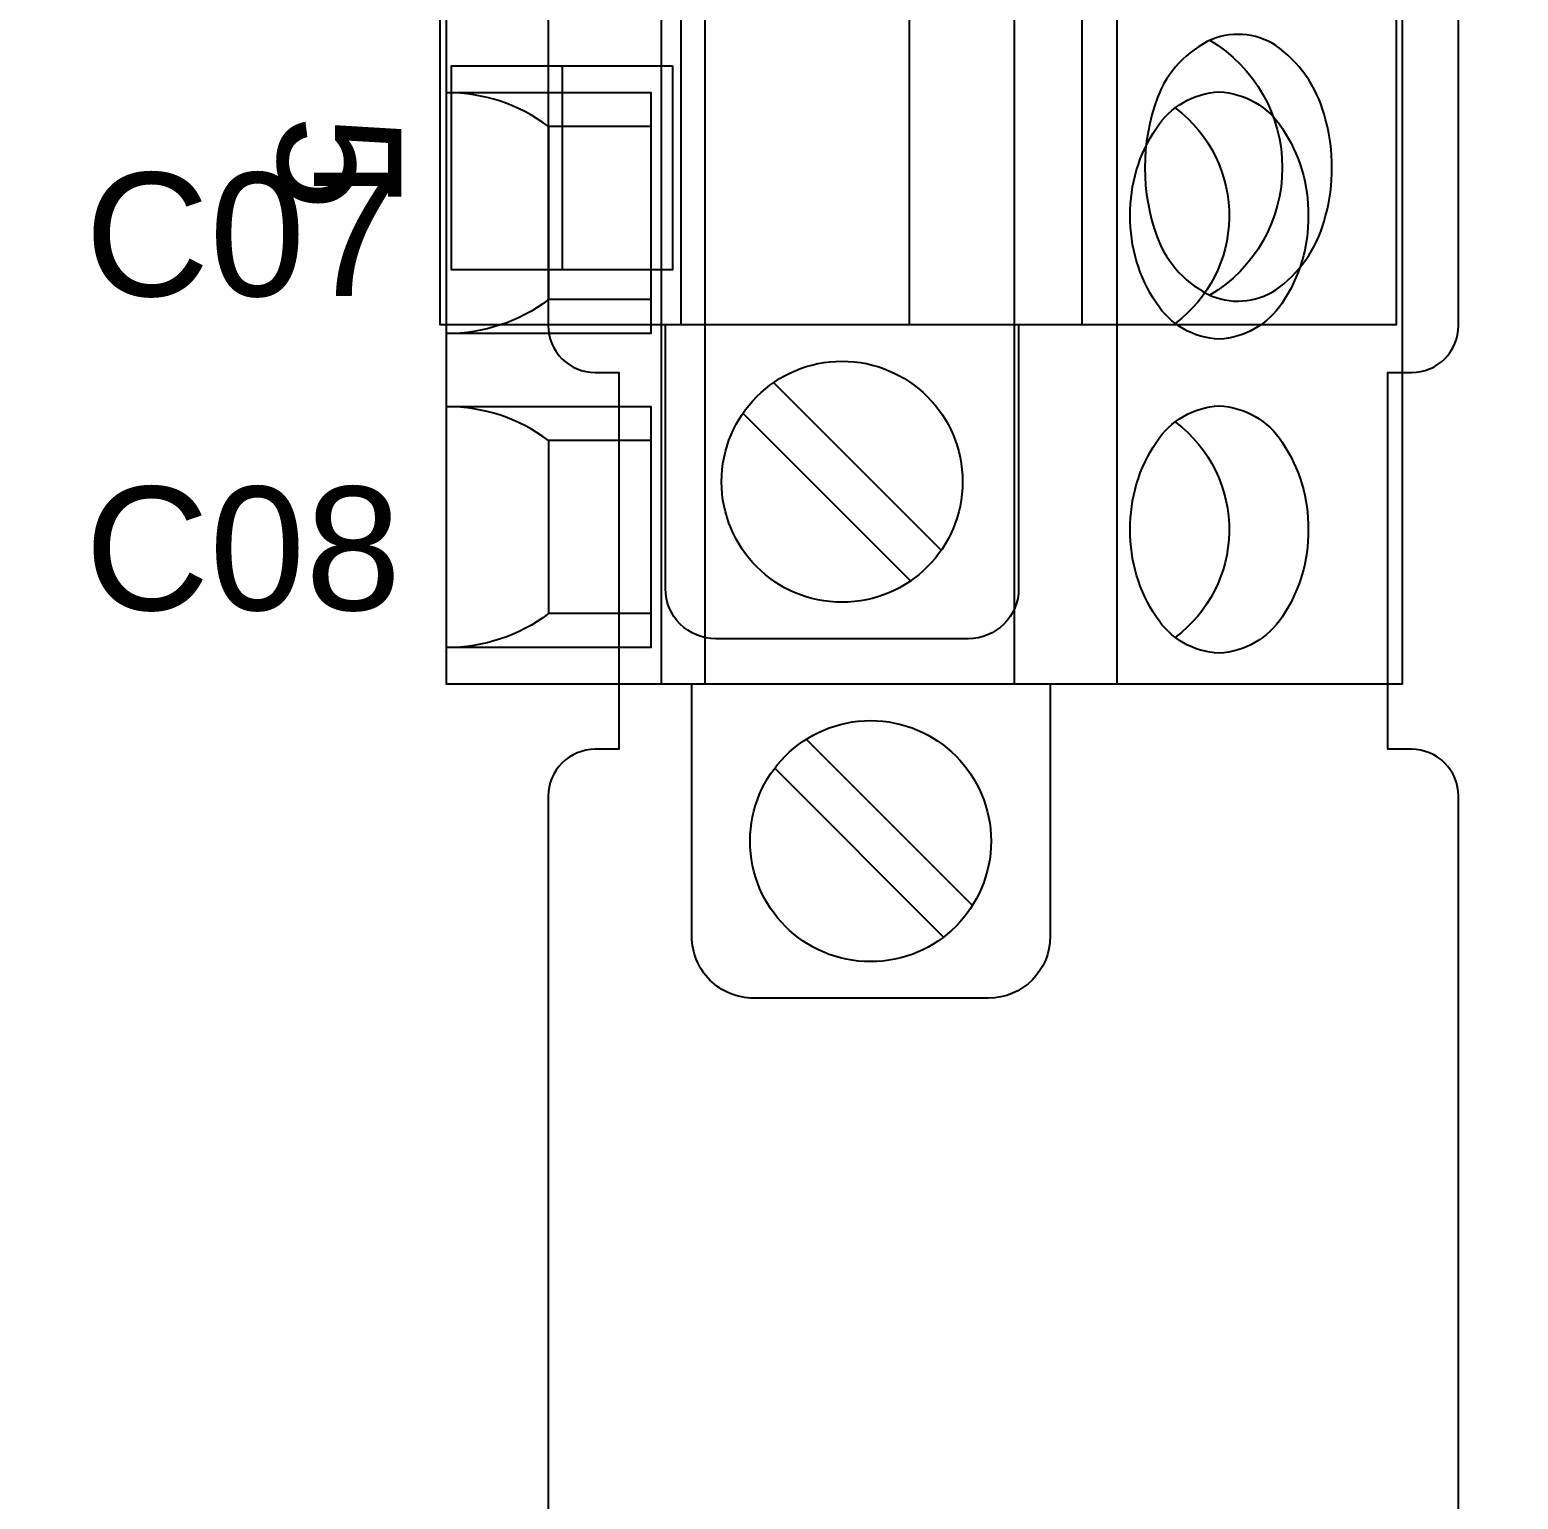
# Model space of a CAD drawing. Extents: x 1 to 23.7, y 0.2 to 17.
# Drawn here: x 19.224 to 20.173, y 4.501 to 5.437 of the extents above; entities that cross this region are included whole.
import ezdxf

# ---------------------------------------------------------------- set-up
doc = ezdxf.new("R2010")
doc.units = 0
doc.header["$MEASUREMENT"] = 0
for name, color, linetype in [('2_01__0-__EMPTY', 7, 'CONTINUOUS'), ('2_02__A0__EIA-232_EIA-485', 7, 'CONTINUOUS'), ('2_03__1-___4__DI__4__DO__S', 7, 'CONTINUOUS'), ('2_04__B-___4__DI__4__DO__F', 7, 'CONTINUOUS'), ('2_05__C-___4__DI__3__DO', 7, 'CONTINUOUS'), ('2_06__2X___8__DO__STD_FORM', 7, 'CONTINUOUS'), ('2_07__2A___8__DO__STD_FORM', 7, 'CONTINUOUS'), ('2_08__2B___8__DO__STD__6__', 7, 'CONTINUOUS'), ('2_09__2C___8__DO__STD__2__', 7, 'CONTINUOUS'), ('2_10__3-___8__DI', 7, 'CONTINUOUS'), ('2_11__D-___14__DI', 7, 'CONTINUOUS'), ('2_12__5-___8__AI', 7, 'CONTINUOUS'), ('2_13__6-___4__AI__4__AO', 7, 'CONTINUOUS'), ('6_00_____DWG', 7, 'CONTINUOUS')]:
    doc.layers.add(name, color=color, linetype=linetype)
doc.styles.add('ARIAL', font='arial.ttf')

msp = doc.modelspace()

# ---------------------------------------------------------------- linework, layer by layer
at = {"layer": '2_01__0-__EMPTY'}
for points in [[(19.55457, 6.21374), (19.55457, 5.24851, 0.414214), (19.58445, 5.21863), (19.59957, 5.21863), (19.59957, 4.97863), (19.58445, 4.97863, 0.414214), (19.55457, 4.94874), (19.55457, 4.05351, 0.414214)], [(20.13457, 4.05351), (20.13457, 4.94874, 0.414214), (20.10468, 4.97863), (20.08957, 4.97863), (20.08957, 5.21863), (20.10468, 5.21863, 0.414214), (20.13457, 5.24851), (20.13457, 6.21374, 0.414214)]]:
    msp.add_lwpolyline(points, format="xyb", dxfattribs=at)
at = {"layer": '2_02__A0__EIA-232_EIA-485'}
for points in [[(20.09482, 6.24907), (20.09482, 5.24907), (19.48582, 5.24907), (19.48582, 6.24907)], [(19.63375, 5.41407), (19.63375, 5.28407), (19.49289, 5.28407), (19.49289, 5.41407)]]:
    msp.add_lwpolyline(points, close=True, dxfattribs=at)
for points in [[(19.63929, 5.24907), (19.63929, 6.24907)], [(19.78482, 5.24907), (19.78482, 6.24907)], [(19.89482, 5.24907), (19.89482, 6.24907)], [(19.5636, 5.28407), (19.5636, 5.41407)], [(19.69816, 5.21221), (19.80497, 5.10541)], [(19.78548, 5.08592), (19.67867, 5.19273)]]:
    msp.add_lwpolyline(points, dxfattribs=at)
msp.add_lwpolyline([(19.94271, 5.30432, 0.194747), (19.97737, 5.26731, 0.262202), (20.0206, 5.27298, 0.171582), (20.04986, 5.31836, 0.13218), (20.04986, 5.37977, 0.171584), (20.0206, 5.42516, 0.262202), (19.97737, 5.43082, 0.194747), (19.94271, 5.39381, 0.178318)], format="xyb", close=True, dxfattribs=at)
for points in [[(19.9762, 5.43027, -0.567711), (19.9762, 5.26786)], [(19.85432, 5.24907), (19.85432, 5.08107, -0.414214), (19.82232, 5.04907), (19.66132, 5.04907, -0.415154), (19.62932, 5.08107), (19.62932, 5.24907)]]:
    msp.add_lwpolyline(points, format="xyb", dxfattribs=at)
msp.add_circle((19.74182, 5.14907), 0.07677, dxfattribs=at)
at = {"layer": '2_03__1-___4__DI__4__DO__S'}
msp.add_lwpolyline([(20.09857, 6.62016), (20.09857, 5.02016), (19.48986, 5.02016), (19.48986, 6.62016)], close=True, dxfattribs=at)
for points in [[(19.6266, 6.62016), (19.6266, 5.02016)], [(19.65444, 6.62016), (19.65444, 5.02016)], [(19.85154, 6.62016), (19.85154, 5.02016)], [(19.91697, 6.62016), (19.91697, 5.02016)], [(19.48986, 5.39693), (19.61993, 5.39693), (19.61993, 5.24339), (19.48986, 5.24339)], [(19.5548, 5.37528), (19.5548, 5.26504)], [(19.48986, 5.19693), (19.61993, 5.19693), (19.61993, 5.04339), (19.48986, 5.04339)], [(19.5548, 5.17528), (19.5548, 5.06504)], [(19.71892, 4.98503), (19.82484, 4.87911)], [(19.69888, 4.96665), (19.80645, 4.85906)]]:
    msp.add_lwpolyline(points, dxfattribs=at)
for points in [[(19.61993, 5.37528), (19.5548, 5.37528, 0.162853), (19.48986, 5.39693, 1.944453)], [(19.95406, 5.38724, -0.001746), (19.95419, 5.3871, -0.240907), (19.98843, 5.31701, -0.231198), (19.95419, 5.25007, -0.005828), (19.95426, 5.24977)], [(19.61993, 5.26504), (19.5548, 5.26504, -0.162853), (19.48986, 5.24339, -1.944453)], [(19.61993, 5.17528), (19.5548, 5.17528, 0.162853), (19.48986, 5.19693, 1.944453)], [(19.95406, 5.18724, -0.001746), (19.95419, 5.1871, -0.240907), (19.98843, 5.11701, -0.231198), (19.95419, 5.05007, -0.005828), (19.95426, 5.04977)], [(19.61993, 5.06504), (19.5548, 5.06504, -0.162853), (19.48986, 5.04339, -1.944453)], [(19.87442, 5.02016), (19.87442, 4.85953, -0.414169), (19.83506, 4.82016), (19.68548, 4.82016, -0.414258), (19.64611, 4.85953), (19.64611, 5.02016)]]:
    msp.add_lwpolyline(points, format="xyb", dxfattribs=at)
for points in [[(19.98209, 5.39733, -0.244062), (20.02215, 5.37426, -0.154167), (20.03874, 5.31858, -0.154167), (20.02215, 5.26291, -0.236767), (19.98209, 5.23984, -0.24406), (19.94204, 5.26291, -0.154167), (19.92545, 5.31858, -0.154167), (19.94204, 5.37426, -0.244061)], [(19.98209, 5.19733, -0.244062), (20.02215, 5.17426, -0.154167), (20.03874, 5.11858, -0.154167), (20.02215, 5.06291, -0.236767), (19.98209, 5.03984, -0.24406), (19.94204, 5.06291, -0.154167), (19.92545, 5.11858, -0.154167), (19.94204, 5.17426, -0.244061)]]:
    msp.add_lwpolyline(points, format="xyb", close=True, dxfattribs=at)
msp.add_circle((19.75997, 4.92016), 0.07677, dxfattribs=at)
at = {"layer": '2_04__B-___4__DI__4__DO__F'}
msp.add_lwpolyline([(20.09857, 6.62016), (20.09857, 5.02016), (19.48986, 5.02016), (19.48986, 6.62016)], close=True, dxfattribs=at)
for points in [[(19.6266, 6.62016), (19.6266, 5.02016)], [(19.65444, 6.62016), (19.65444, 5.02016)], [(19.85154, 6.62016), (19.85154, 5.02016)], [(19.91697, 6.62016), (19.91697, 5.02016)], [(19.48986, 5.39693), (19.61993, 5.39693), (19.61993, 5.24339), (19.48986, 5.24339)], [(19.5548, 5.37528), (19.5548, 5.26504)], [(19.48986, 5.19693), (19.61993, 5.19693), (19.61993, 5.04339), (19.48986, 5.04339)], [(19.5548, 5.17528), (19.5548, 5.06504)], [(19.71892, 4.98503), (19.82484, 4.87911)], [(19.69888, 4.96665), (19.80645, 4.85906)]]:
    msp.add_lwpolyline(points, dxfattribs=at)
for points in [[(19.61993, 5.37528), (19.5548, 5.37528, 0.162853), (19.48986, 5.39693, 1.944453)], [(19.95406, 5.38724, -0.001746), (19.95419, 5.3871, -0.240907), (19.98843, 5.31701, -0.231198), (19.95419, 5.25007, -0.005828), (19.95426, 5.24977)], [(19.61993, 5.26504), (19.5548, 5.26504, -0.162853), (19.48986, 5.24339, -1.944453)], [(19.61993, 5.17528), (19.5548, 5.17528, 0.162853), (19.48986, 5.19693, 1.944453)], [(19.95406, 5.18724, -0.001746), (19.95419, 5.1871, -0.240907), (19.98843, 5.11701, -0.231198), (19.95419, 5.05007, -0.005828), (19.95426, 5.04977)], [(19.61993, 5.06504), (19.5548, 5.06504, -0.162853), (19.48986, 5.04339, -1.944453)], [(19.87442, 5.02016), (19.87442, 4.85953, -0.414169), (19.83506, 4.82016), (19.68548, 4.82016, -0.414258), (19.64611, 4.85953), (19.64611, 5.02016)]]:
    msp.add_lwpolyline(points, format="xyb", dxfattribs=at)
for points in [[(19.98209, 5.39733, -0.244062), (20.02215, 5.37426, -0.154167), (20.03874, 5.31858, -0.154167), (20.02215, 5.26291, -0.236767), (19.98209, 5.23984, -0.24406), (19.94204, 5.26291, -0.154167), (19.92545, 5.31858, -0.154167), (19.94204, 5.37426, -0.244061)], [(19.98209, 5.19733, -0.244062), (20.02215, 5.17426, -0.154167), (20.03874, 5.11858, -0.154167), (20.02215, 5.06291, -0.236767), (19.98209, 5.03984, -0.24406), (19.94204, 5.06291, -0.154167), (19.92545, 5.11858, -0.154167), (19.94204, 5.17426, -0.244061)]]:
    msp.add_lwpolyline(points, format="xyb", close=True, dxfattribs=at)
msp.add_circle((19.75997, 4.92016), 0.07677, dxfattribs=at)
at = {"layer": '2_05__C-___4__DI__3__DO'}
msp.add_lwpolyline([(20.09857, 6.62016), (20.09857, 5.02016), (19.48986, 5.02016), (19.48986, 6.62016)], close=True, dxfattribs=at)
for points in [[(19.6266, 6.62016), (19.6266, 5.02016)], [(19.65444, 6.62016), (19.65444, 5.02016)], [(19.85154, 6.62016), (19.85154, 5.02016)], [(19.91697, 6.62016), (19.91697, 5.02016)], [(19.48986, 5.39693), (19.61993, 5.39693), (19.61993, 5.24339), (19.48986, 5.24339)], [(19.5548, 5.37528), (19.5548, 5.26504)], [(19.48986, 5.19693), (19.61993, 5.19693), (19.61993, 5.04339), (19.48986, 5.04339)], [(19.5548, 5.17528), (19.5548, 5.06504)], [(19.71892, 4.98503), (19.82484, 4.87911)], [(19.69888, 4.96665), (19.80645, 4.85906)]]:
    msp.add_lwpolyline(points, dxfattribs=at)
for points in [[(19.61993, 5.37528), (19.5548, 5.37528, 0.162853), (19.48986, 5.39693, 1.944453)], [(19.95406, 5.38724, -0.001746), (19.95419, 5.3871, -0.240907), (19.98843, 5.31701, -0.231198), (19.95419, 5.25007, -0.005828), (19.95426, 5.24977)], [(19.61993, 5.26504), (19.5548, 5.26504, -0.162853), (19.48986, 5.24339, -1.944453)], [(19.61993, 5.17528), (19.5548, 5.17528, 0.162853), (19.48986, 5.19693, 1.944453)], [(19.95406, 5.18724, -0.001746), (19.95419, 5.1871, -0.240907), (19.98843, 5.11701, -0.231198), (19.95419, 5.05007, -0.005828), (19.95426, 5.04977)], [(19.61993, 5.06504), (19.5548, 5.06504, -0.162853), (19.48986, 5.04339, -1.944453)], [(19.87442, 5.02016), (19.87442, 4.85953, -0.414169), (19.83506, 4.82016), (19.68548, 4.82016, -0.414258), (19.64611, 4.85953), (19.64611, 5.02016)]]:
    msp.add_lwpolyline(points, format="xyb", dxfattribs=at)
for points in [[(19.98209, 5.39733, -0.244062), (20.02215, 5.37426, -0.154167), (20.03874, 5.31858, -0.154167), (20.02215, 5.26291, -0.236767), (19.98209, 5.23984, -0.24406), (19.94204, 5.26291, -0.154167), (19.92545, 5.31858, -0.154167), (19.94204, 5.37426, -0.244061)], [(19.98209, 5.19733, -0.244062), (20.02215, 5.17426, -0.154167), (20.03874, 5.11858, -0.154167), (20.02215, 5.06291, -0.236767), (19.98209, 5.03984, -0.24406), (19.94204, 5.06291, -0.154167), (19.92545, 5.11858, -0.154167), (19.94204, 5.17426, -0.244061)]]:
    msp.add_lwpolyline(points, format="xyb", close=True, dxfattribs=at)
msp.add_circle((19.75997, 4.92016), 0.07677, dxfattribs=at)
at = {"layer": '2_06__2X___8__DO__STD_FORM'}
msp.add_lwpolyline([(20.09857, 6.62016), (20.09857, 5.02016), (19.48986, 5.02016), (19.48986, 6.62016)], close=True, dxfattribs=at)
for points in [[(19.6266, 6.62016), (19.6266, 5.02016)], [(19.65444, 6.62016), (19.65444, 5.02016)], [(19.85154, 6.62016), (19.85154, 5.02016)], [(19.91697, 6.62016), (19.91697, 5.02016)], [(19.48986, 5.39693), (19.61993, 5.39693), (19.61993, 5.24339), (19.48986, 5.24339)], [(19.5548, 5.37528), (19.5548, 5.26504)], [(19.48986, 5.19693), (19.61993, 5.19693), (19.61993, 5.04339), (19.48986, 5.04339)], [(19.5548, 5.17528), (19.5548, 5.06504)], [(19.71892, 4.98503), (19.82484, 4.87911)], [(19.69888, 4.96665), (19.80645, 4.85906)]]:
    msp.add_lwpolyline(points, dxfattribs=at)
for points in [[(19.61993, 5.37528), (19.5548, 5.37528, 0.162853), (19.48986, 5.39693, 1.944453)], [(19.95406, 5.38724, -0.001746), (19.95419, 5.3871, -0.240907), (19.98843, 5.31701, -0.231198), (19.95419, 5.25007, -0.005828), (19.95426, 5.24977)], [(19.61993, 5.26504), (19.5548, 5.26504, -0.162853), (19.48986, 5.24339, -1.944453)], [(19.61993, 5.17528), (19.5548, 5.17528, 0.162853), (19.48986, 5.19693, 1.944453)], [(19.95406, 5.18724, -0.001746), (19.95419, 5.1871, -0.240907), (19.98843, 5.11701, -0.231198), (19.95419, 5.05007, -0.005828), (19.95426, 5.04977)], [(19.61993, 5.06504), (19.5548, 5.06504, -0.162853), (19.48986, 5.04339, -1.944453)], [(19.87442, 5.02016), (19.87442, 4.85953, -0.414169), (19.83506, 4.82016), (19.68548, 4.82016, -0.414258), (19.64611, 4.85953), (19.64611, 5.02016)]]:
    msp.add_lwpolyline(points, format="xyb", dxfattribs=at)
for points in [[(19.98209, 5.39733, -0.244062), (20.02215, 5.37426, -0.154167), (20.03874, 5.31858, -0.154167), (20.02215, 5.26291, -0.236767), (19.98209, 5.23984, -0.24406), (19.94204, 5.26291, -0.154167), (19.92545, 5.31858, -0.154167), (19.94204, 5.37426, -0.244061)], [(19.98209, 5.19733, -0.244062), (20.02215, 5.17426, -0.154167), (20.03874, 5.11858, -0.154167), (20.02215, 5.06291, -0.236767), (19.98209, 5.03984, -0.24406), (19.94204, 5.06291, -0.154167), (19.92545, 5.11858, -0.154167), (19.94204, 5.17426, -0.244061)]]:
    msp.add_lwpolyline(points, format="xyb", close=True, dxfattribs=at)
msp.add_circle((19.75997, 4.92016), 0.07677, dxfattribs=at)
at = {"layer": '2_07__2A___8__DO__STD_FORM'}
msp.add_lwpolyline([(20.09857, 6.62016), (20.09857, 5.02016), (19.48986, 5.02016), (19.48986, 6.62016)], close=True, dxfattribs=at)
for points in [[(19.6266, 6.62016), (19.6266, 5.02016)], [(19.65444, 6.62016), (19.65444, 5.02016)], [(19.85154, 6.62016), (19.85154, 5.02016)], [(19.91697, 6.62016), (19.91697, 5.02016)], [(19.48986, 5.39693), (19.61993, 5.39693), (19.61993, 5.24339), (19.48986, 5.24339)], [(19.5548, 5.37528), (19.5548, 5.26504)], [(19.48986, 5.19693), (19.61993, 5.19693), (19.61993, 5.04339), (19.48986, 5.04339)], [(19.5548, 5.17528), (19.5548, 5.06504)], [(19.71892, 4.98503), (19.82484, 4.87911)], [(19.69888, 4.96665), (19.80645, 4.85906)]]:
    msp.add_lwpolyline(points, dxfattribs=at)
for points in [[(19.61993, 5.37528), (19.5548, 5.37528, 0.162853), (19.48986, 5.39693, 1.944453)], [(19.95406, 5.38724, -0.001746), (19.95419, 5.3871, -0.240907), (19.98843, 5.31701, -0.231198), (19.95419, 5.25007, -0.005828), (19.95426, 5.24977)], [(19.61993, 5.26504), (19.5548, 5.26504, -0.162853), (19.48986, 5.24339, -1.944453)], [(19.61993, 5.17528), (19.5548, 5.17528, 0.162853), (19.48986, 5.19693, 1.944453)], [(19.95406, 5.18724, -0.001746), (19.95419, 5.1871, -0.240907), (19.98843, 5.11701, -0.231198), (19.95419, 5.05007, -0.005828), (19.95426, 5.04977)], [(19.61993, 5.06504), (19.5548, 5.06504, -0.162853), (19.48986, 5.04339, -1.944453)], [(19.87442, 5.02016), (19.87442, 4.85953, -0.414169), (19.83506, 4.82016), (19.68548, 4.82016, -0.414258), (19.64611, 4.85953), (19.64611, 5.02016)]]:
    msp.add_lwpolyline(points, format="xyb", dxfattribs=at)
for points in [[(19.98209, 5.39733, -0.244062), (20.02215, 5.37426, -0.154167), (20.03874, 5.31858, -0.154167), (20.02215, 5.26291, -0.236767), (19.98209, 5.23984, -0.24406), (19.94204, 5.26291, -0.154167), (19.92545, 5.31858, -0.154167), (19.94204, 5.37426, -0.244061)], [(19.98209, 5.19733, -0.244062), (20.02215, 5.17426, -0.154167), (20.03874, 5.11858, -0.154167), (20.02215, 5.06291, -0.236767), (19.98209, 5.03984, -0.24406), (19.94204, 5.06291, -0.154167), (19.92545, 5.11858, -0.154167), (19.94204, 5.17426, -0.244061)]]:
    msp.add_lwpolyline(points, format="xyb", close=True, dxfattribs=at)
msp.add_circle((19.75997, 4.92016), 0.07677, dxfattribs=at)
at = {"layer": '2_08__2B___8__DO__STD__6__'}
msp.add_lwpolyline([(20.09857, 6.62016), (20.09857, 5.02016), (19.48986, 5.02016), (19.48986, 6.62016)], close=True, dxfattribs=at)
for points in [[(19.6266, 6.62016), (19.6266, 5.02016)], [(19.65444, 6.62016), (19.65444, 5.02016)], [(19.85154, 6.62016), (19.85154, 5.02016)], [(19.91697, 6.62016), (19.91697, 5.02016)], [(19.48986, 5.39693), (19.61993, 5.39693), (19.61993, 5.24339), (19.48986, 5.24339)], [(19.5548, 5.37528), (19.5548, 5.26504)], [(19.48986, 5.19693), (19.61993, 5.19693), (19.61993, 5.04339), (19.48986, 5.04339)], [(19.5548, 5.17528), (19.5548, 5.06504)], [(19.71892, 4.98503), (19.82484, 4.87911)], [(19.69888, 4.96665), (19.80645, 4.85906)]]:
    msp.add_lwpolyline(points, dxfattribs=at)
for points in [[(19.61993, 5.37528), (19.5548, 5.37528, 0.162853), (19.48986, 5.39693, 1.944453)], [(19.95406, 5.38724, -0.001746), (19.95419, 5.3871, -0.240907), (19.98843, 5.31701, -0.231198), (19.95419, 5.25007, -0.005828), (19.95426, 5.24977)], [(19.61993, 5.26504), (19.5548, 5.26504, -0.162853), (19.48986, 5.24339, -1.944453)], [(19.61993, 5.17528), (19.5548, 5.17528, 0.162853), (19.48986, 5.19693, 1.944453)], [(19.95406, 5.18724, -0.001746), (19.95419, 5.1871, -0.240907), (19.98843, 5.11701, -0.231198), (19.95419, 5.05007, -0.005828), (19.95426, 5.04977)], [(19.61993, 5.06504), (19.5548, 5.06504, -0.162853), (19.48986, 5.04339, -1.944453)], [(19.87442, 5.02016), (19.87442, 4.85953, -0.414169), (19.83506, 4.82016), (19.68548, 4.82016, -0.414258), (19.64611, 4.85953), (19.64611, 5.02016)]]:
    msp.add_lwpolyline(points, format="xyb", dxfattribs=at)
for points in [[(19.98209, 5.39733, -0.244062), (20.02215, 5.37426, -0.154167), (20.03874, 5.31858, -0.154167), (20.02215, 5.26291, -0.236767), (19.98209, 5.23984, -0.24406), (19.94204, 5.26291, -0.154167), (19.92545, 5.31858, -0.154167), (19.94204, 5.37426, -0.244061)], [(19.98209, 5.19733, -0.244062), (20.02215, 5.17426, -0.154167), (20.03874, 5.11858, -0.154167), (20.02215, 5.06291, -0.236767), (19.98209, 5.03984, -0.24406), (19.94204, 5.06291, -0.154167), (19.92545, 5.11858, -0.154167), (19.94204, 5.17426, -0.244061)]]:
    msp.add_lwpolyline(points, format="xyb", close=True, dxfattribs=at)
msp.add_circle((19.75997, 4.92016), 0.07677, dxfattribs=at)
at = {"layer": '2_09__2C___8__DO__STD__2__'}
msp.add_lwpolyline([(20.09857, 6.62016), (20.09857, 5.02016), (19.48986, 5.02016), (19.48986, 6.62016)], close=True, dxfattribs=at)
for points in [[(19.6266, 6.62016), (19.6266, 5.02016)], [(19.65444, 6.62016), (19.65444, 5.02016)], [(19.85154, 6.62016), (19.85154, 5.02016)], [(19.91697, 6.62016), (19.91697, 5.02016)], [(19.48986, 5.39693), (19.61993, 5.39693), (19.61993, 5.24339), (19.48986, 5.24339)], [(19.5548, 5.37528), (19.5548, 5.26504)], [(19.48986, 5.19693), (19.61993, 5.19693), (19.61993, 5.04339), (19.48986, 5.04339)], [(19.5548, 5.17528), (19.5548, 5.06504)], [(19.71892, 4.98503), (19.82484, 4.87911)], [(19.69888, 4.96665), (19.80645, 4.85906)]]:
    msp.add_lwpolyline(points, dxfattribs=at)
for points in [[(19.61993, 5.37528), (19.5548, 5.37528, 0.162853), (19.48986, 5.39693, 1.944453)], [(19.95406, 5.38724, -0.001746), (19.95419, 5.3871, -0.240907), (19.98843, 5.31701, -0.231198), (19.95419, 5.25007, -0.005828), (19.95426, 5.24977)], [(19.61993, 5.26504), (19.5548, 5.26504, -0.162853), (19.48986, 5.24339, -1.944453)], [(19.61993, 5.17528), (19.5548, 5.17528, 0.162853), (19.48986, 5.19693, 1.944453)], [(19.95406, 5.18724, -0.001746), (19.95419, 5.1871, -0.240907), (19.98843, 5.11701, -0.231198), (19.95419, 5.05007, -0.005828), (19.95426, 5.04977)], [(19.61993, 5.06504), (19.5548, 5.06504, -0.162853), (19.48986, 5.04339, -1.944453)], [(19.87442, 5.02016), (19.87442, 4.85953, -0.414169), (19.83506, 4.82016), (19.68548, 4.82016, -0.414258), (19.64611, 4.85953), (19.64611, 5.02016)]]:
    msp.add_lwpolyline(points, format="xyb", dxfattribs=at)
for points in [[(19.98209, 5.39733, -0.244062), (20.02215, 5.37426, -0.154167), (20.03874, 5.31858, -0.154167), (20.02215, 5.26291, -0.236767), (19.98209, 5.23984, -0.24406), (19.94204, 5.26291, -0.154167), (19.92545, 5.31858, -0.154167), (19.94204, 5.37426, -0.244061)], [(19.98209, 5.19733, -0.244062), (20.02215, 5.17426, -0.154167), (20.03874, 5.11858, -0.154167), (20.02215, 5.06291, -0.236767), (19.98209, 5.03984, -0.24406), (19.94204, 5.06291, -0.154167), (19.92545, 5.11858, -0.154167), (19.94204, 5.17426, -0.244061)]]:
    msp.add_lwpolyline(points, format="xyb", close=True, dxfattribs=at)
msp.add_circle((19.75997, 4.92016), 0.07677, dxfattribs=at)
at = {"layer": '2_10__3-___8__DI'}
msp.add_lwpolyline([(20.09857, 6.62016), (20.09857, 5.02016), (19.48986, 5.02016), (19.48986, 6.62016)], close=True, dxfattribs=at)
for points in [[(19.6266, 6.62016), (19.6266, 5.02016)], [(19.65444, 6.62016), (19.65444, 5.02016)], [(19.85154, 6.62016), (19.85154, 5.02016)], [(19.91697, 6.62016), (19.91697, 5.02016)], [(19.48986, 5.39693), (19.61993, 5.39693), (19.61993, 5.24339), (19.48986, 5.24339)], [(19.5548, 5.37528), (19.5548, 5.26504)], [(19.48986, 5.19693), (19.61993, 5.19693), (19.61993, 5.04339), (19.48986, 5.04339)], [(19.5548, 5.17528), (19.5548, 5.06504)], [(19.71892, 4.98503), (19.82484, 4.87911)], [(19.69888, 4.96665), (19.80645, 4.85906)]]:
    msp.add_lwpolyline(points, dxfattribs=at)
for points in [[(19.61993, 5.37528), (19.5548, 5.37528, 0.162853), (19.48986, 5.39693, 1.944453)], [(19.95406, 5.38724, -0.001746), (19.95419, 5.3871, -0.240907), (19.98843, 5.31701, -0.231198), (19.95419, 5.25007, -0.005828), (19.95426, 5.24977)], [(19.61993, 5.26504), (19.5548, 5.26504, -0.162853), (19.48986, 5.24339, -1.944453)], [(19.61993, 5.17528), (19.5548, 5.17528, 0.162853), (19.48986, 5.19693, 1.944453)], [(19.95406, 5.18724, -0.001746), (19.95419, 5.1871, -0.240907), (19.98843, 5.11701, -0.231198), (19.95419, 5.05007, -0.005828), (19.95426, 5.04977)], [(19.61993, 5.06504), (19.5548, 5.06504, -0.162853), (19.48986, 5.04339, -1.944453)], [(19.87442, 5.02016), (19.87442, 4.85953, -0.414169), (19.83506, 4.82016), (19.68548, 4.82016, -0.414258), (19.64611, 4.85953), (19.64611, 5.02016)]]:
    msp.add_lwpolyline(points, format="xyb", dxfattribs=at)
for points in [[(19.98209, 5.39733, -0.244062), (20.02215, 5.37426, -0.154167), (20.03874, 5.31858, -0.154167), (20.02215, 5.26291, -0.236767), (19.98209, 5.23984, -0.24406), (19.94204, 5.26291, -0.154167), (19.92545, 5.31858, -0.154167), (19.94204, 5.37426, -0.244061)], [(19.98209, 5.19733, -0.244062), (20.02215, 5.17426, -0.154167), (20.03874, 5.11858, -0.154167), (20.02215, 5.06291, -0.236767), (19.98209, 5.03984, -0.24406), (19.94204, 5.06291, -0.154167), (19.92545, 5.11858, -0.154167), (19.94204, 5.17426, -0.244061)]]:
    msp.add_lwpolyline(points, format="xyb", close=True, dxfattribs=at)
msp.add_circle((19.75997, 4.92016), 0.07677, dxfattribs=at)
at = {"layer": '2_11__D-___14__DI'}
msp.add_lwpolyline([(20.09857, 6.62016), (20.09857, 5.02016), (19.48986, 5.02016), (19.48986, 6.62016)], close=True, dxfattribs=at)
for points in [[(19.6266, 6.62016), (19.6266, 5.02016)], [(19.65444, 6.62016), (19.65444, 5.02016)], [(19.85154, 6.62016), (19.85154, 5.02016)], [(19.91697, 6.62016), (19.91697, 5.02016)], [(19.48986, 5.39693), (19.61993, 5.39693), (19.61993, 5.24339), (19.48986, 5.24339)], [(19.5548, 5.37528), (19.5548, 5.26504)], [(19.48986, 5.19693), (19.61993, 5.19693), (19.61993, 5.04339), (19.48986, 5.04339)], [(19.5548, 5.17528), (19.5548, 5.06504)], [(19.71892, 4.98503), (19.82484, 4.87911)], [(19.69888, 4.96665), (19.80645, 4.85906)]]:
    msp.add_lwpolyline(points, dxfattribs=at)
for points in [[(19.61993, 5.37528), (19.5548, 5.37528, 0.162853), (19.48986, 5.39693, 1.944453)], [(19.95406, 5.38724, -0.001746), (19.95419, 5.3871, -0.240907), (19.98843, 5.31701, -0.231198), (19.95419, 5.25007, -0.005828), (19.95426, 5.24977)], [(19.61993, 5.26504), (19.5548, 5.26504, -0.162853), (19.48986, 5.24339, -1.944453)], [(19.61993, 5.17528), (19.5548, 5.17528, 0.162853), (19.48986, 5.19693, 1.944453)], [(19.95406, 5.18724, -0.001746), (19.95419, 5.1871, -0.240907), (19.98843, 5.11701, -0.231198), (19.95419, 5.05007, -0.005828), (19.95426, 5.04977)], [(19.61993, 5.06504), (19.5548, 5.06504, -0.162853), (19.48986, 5.04339, -1.944453)], [(19.87442, 5.02016), (19.87442, 4.85953, -0.414169), (19.83506, 4.82016), (19.68548, 4.82016, -0.414258), (19.64611, 4.85953), (19.64611, 5.02016)]]:
    msp.add_lwpolyline(points, format="xyb", dxfattribs=at)
for points in [[(19.98209, 5.39733, -0.244062), (20.02215, 5.37426, -0.154167), (20.03874, 5.31858, -0.154167), (20.02215, 5.26291, -0.236767), (19.98209, 5.23984, -0.24406), (19.94204, 5.26291, -0.154167), (19.92545, 5.31858, -0.154167), (19.94204, 5.37426, -0.244061)], [(19.98209, 5.19733, -0.244062), (20.02215, 5.17426, -0.154167), (20.03874, 5.11858, -0.154167), (20.02215, 5.06291, -0.236767), (19.98209, 5.03984, -0.24406), (19.94204, 5.06291, -0.154167), (19.92545, 5.11858, -0.154167), (19.94204, 5.17426, -0.244061)]]:
    msp.add_lwpolyline(points, format="xyb", close=True, dxfattribs=at)
msp.add_circle((19.75997, 4.92016), 0.07677, dxfattribs=at)
at = {"layer": '2_12__5-___8__AI'}
msp.add_lwpolyline([(20.09857, 6.62016), (20.09857, 5.02016), (19.48986, 5.02016), (19.48986, 6.62016)], close=True, dxfattribs=at)
for points in [[(19.6266, 6.62016), (19.6266, 5.02016)], [(19.65444, 6.62016), (19.65444, 5.02016)], [(19.85154, 6.62016), (19.85154, 5.02016)], [(19.91697, 6.62016), (19.91697, 5.02016)], [(19.48986, 5.39693), (19.61993, 5.39693), (19.61993, 5.24339), (19.48986, 5.24339)], [(19.5548, 5.37528), (19.5548, 5.26504)], [(19.48986, 5.19693), (19.61993, 5.19693), (19.61993, 5.04339), (19.48986, 5.04339)], [(19.5548, 5.17528), (19.5548, 5.06504)], [(19.71892, 4.98503), (19.82484, 4.87911)], [(19.69888, 4.96665), (19.80645, 4.85906)]]:
    msp.add_lwpolyline(points, dxfattribs=at)
for points in [[(19.61993, 5.37528), (19.5548, 5.37528, 0.162853), (19.48986, 5.39693, 1.944453)], [(19.95406, 5.38724, -0.001746), (19.95419, 5.3871, -0.240907), (19.98843, 5.31701, -0.231198), (19.95419, 5.25007, -0.005828), (19.95426, 5.24977)], [(19.61993, 5.26504), (19.5548, 5.26504, -0.162853), (19.48986, 5.24339, -1.944453)], [(19.61993, 5.17528), (19.5548, 5.17528, 0.162853), (19.48986, 5.19693, 1.944453)], [(19.95406, 5.18724, -0.001746), (19.95419, 5.1871, -0.240907), (19.98843, 5.11701, -0.231198), (19.95419, 5.05007, -0.005828), (19.95426, 5.04977)], [(19.61993, 5.06504), (19.5548, 5.06504, -0.162853), (19.48986, 5.04339, -1.944453)], [(19.87442, 5.02016), (19.87442, 4.85953, -0.414169), (19.83506, 4.82016), (19.68548, 4.82016, -0.414258), (19.64611, 4.85953), (19.64611, 5.02016)]]:
    msp.add_lwpolyline(points, format="xyb", dxfattribs=at)
for points in [[(19.98209, 5.39733, -0.244062), (20.02215, 5.37426, -0.154167), (20.03874, 5.31858, -0.154167), (20.02215, 5.26291, -0.236767), (19.98209, 5.23984, -0.24406), (19.94204, 5.26291, -0.154167), (19.92545, 5.31858, -0.154167), (19.94204, 5.37426, -0.244061)], [(19.98209, 5.19733, -0.244062), (20.02215, 5.17426, -0.154167), (20.03874, 5.11858, -0.154167), (20.02215, 5.06291, -0.236767), (19.98209, 5.03984, -0.24406), (19.94204, 5.06291, -0.154167), (19.92545, 5.11858, -0.154167), (19.94204, 5.17426, -0.244061)]]:
    msp.add_lwpolyline(points, format="xyb", close=True, dxfattribs=at)
msp.add_circle((19.75997, 4.92016), 0.07677, dxfattribs=at)
at = {"layer": '2_13__6-___4__AI__4__AO'}
msp.add_lwpolyline([(20.09857, 6.62016), (20.09857, 5.02016), (19.48986, 5.02016), (19.48986, 6.62016)], close=True, dxfattribs=at)
for points in [[(19.6266, 6.62016), (19.6266, 5.02016)], [(19.65444, 6.62016), (19.65444, 5.02016)], [(19.85154, 6.62016), (19.85154, 5.02016)], [(19.91697, 6.62016), (19.91697, 5.02016)], [(19.48986, 5.39693), (19.61993, 5.39693), (19.61993, 5.24339), (19.48986, 5.24339)], [(19.5548, 5.37528), (19.5548, 5.26504)], [(19.48986, 5.19693), (19.61993, 5.19693), (19.61993, 5.04339), (19.48986, 5.04339)], [(19.5548, 5.17528), (19.5548, 5.06504)], [(19.71892, 4.98503), (19.82484, 4.87911)], [(19.69888, 4.96665), (19.80645, 4.85906)]]:
    msp.add_lwpolyline(points, dxfattribs=at)
for points in [[(19.61993, 5.37528), (19.5548, 5.37528, 0.162853), (19.48986, 5.39693, 1.944453)], [(19.95406, 5.38724, -0.001746), (19.95419, 5.3871, -0.240907), (19.98843, 5.31701, -0.231198), (19.95419, 5.25007, -0.005828), (19.95426, 5.24977)], [(19.61993, 5.26504), (19.5548, 5.26504, -0.162853), (19.48986, 5.24339, -1.944453)], [(19.61993, 5.17528), (19.5548, 5.17528, 0.162853), (19.48986, 5.19693, 1.944453)], [(19.95406, 5.18724, -0.001746), (19.95419, 5.1871, -0.240907), (19.98843, 5.11701, -0.231198), (19.95419, 5.05007, -0.005828), (19.95426, 5.04977)], [(19.61993, 5.06504), (19.5548, 5.06504, -0.162853), (19.48986, 5.04339, -1.944453)], [(19.87442, 5.02016), (19.87442, 4.85953, -0.414169), (19.83506, 4.82016), (19.68548, 4.82016, -0.414258), (19.64611, 4.85953), (19.64611, 5.02016)]]:
    msp.add_lwpolyline(points, format="xyb", dxfattribs=at)
for points in [[(19.98209, 5.39733, -0.244062), (20.02215, 5.37426, -0.154167), (20.03874, 5.31858, -0.154167), (20.02215, 5.26291, -0.236767), (19.98209, 5.23984, -0.24406), (19.94204, 5.26291, -0.154167), (19.92545, 5.31858, -0.154167), (19.94204, 5.37426, -0.244061)], [(19.98209, 5.19733, -0.244062), (20.02215, 5.17426, -0.154167), (20.03874, 5.11858, -0.154167), (20.02215, 5.06291, -0.236767), (19.98209, 5.03984, -0.24406), (19.94204, 5.06291, -0.154167), (19.92545, 5.11858, -0.154167), (19.94204, 5.17426, -0.244061)]]:
    msp.add_lwpolyline(points, format="xyb", close=True, dxfattribs=at)
msp.add_circle((19.75997, 4.92016), 0.07677, dxfattribs=at)
at = {"layer": '6_00_____DWG'}
msp.add_lwpolyline([(23, 6.8335), (23, 2.16814, -0.414214), (22.92126, 2.0894), (22.83268, 2.0894, 0.414214), (22.71457, 1.97129), (22.71457, 1.88271, -0.414213), (22.63583, 1.80397), (16.08071, 1.80397, -0.414213), (16.00197, 1.88271), (16.00197, 1.97129, 0.414213), (15.88386, 2.0894), (15.79528, 2.0894, -0.414213), (15.71654, 2.16814, -0.000001), (15.71654, 6.8335, -0.414214), (15.79528, 6.91224), (15.88386, 6.91224, 0.414214), (16.00197, 7.03035), (16.00197, 7.11893, -0.414214), (16.08071, 7.19767), (22.63583, 7.19767, -0.414213), (22.71457, 7.11893), (22.71457, 7.03035, 0.414213), (22.83268, 6.91224), (22.92126, 6.91224, -0.414213)], format="xyb", close=True, dxfattribs=at)

# ---------------------------------------------------------------- texts
at = {"layer": '2_01__0-__EMPTY', "style": 'ARIAL'}
for s, p in [('C07', (19.25932, 5.26727)), ('C08', (19.25932, 5.06727))]:
    msp.add_text(s, height=0.078667, dxfattribs=at).set_placement(p)
at = {"layer": '2_02__A0__EIA-232_EIA-485', "style": 'ARIAL'}
msp.add_text('5', height=0.07867, rotation=270, dxfattribs=at).set_placement((19.38236, 5.38278))
at = {"layer": '2_03__1-___4__DI__4__DO__S', "style": 'ARIAL'}
for s, p in [('C07', (19.25932, 5.26727)), ('C08', (19.25932, 5.06727))]:
    msp.add_text(s, height=0.078667, dxfattribs=at).set_placement(p)
at = {"layer": '2_04__B-___4__DI__4__DO__F', "style": 'ARIAL'}
for s, p in [('C07', (19.25932, 5.26727)), ('C08', (19.25932, 5.06727))]:
    msp.add_text(s, height=0.078667, dxfattribs=at).set_placement(p)
at = {"layer": '2_05__C-___4__DI__3__DO', "style": 'ARIAL'}
for s, p in [('C07', (19.25932, 5.26727)), ('C08', (19.25932, 5.06727))]:
    msp.add_text(s, height=0.078667, dxfattribs=at).set_placement(p)
at = {"layer": '2_06__2X___8__DO__STD_FORM', "style": 'ARIAL'}
for s, p in [('C07', (19.25932, 5.26727)), ('C08', (19.25932, 5.06727))]:
    msp.add_text(s, height=0.078667, dxfattribs=at).set_placement(p)
at = {"layer": '2_07__2A___8__DO__STD_FORM', "style": 'ARIAL'}
for s, p in [('C07', (19.25932, 5.26727)), ('C08', (19.25932, 5.06727))]:
    msp.add_text(s, height=0.078667, dxfattribs=at).set_placement(p)
at = {"layer": '2_08__2B___8__DO__STD__6__', "style": 'ARIAL'}
for s, p in [('C07', (19.25932, 5.26727)), ('C08', (19.25932, 5.06727))]:
    msp.add_text(s, height=0.078667, dxfattribs=at).set_placement(p)
at = {"layer": '2_09__2C___8__DO__STD__2__', "style": 'ARIAL'}
for s, p in [('C07', (19.25932, 5.26727)), ('C08', (19.25932, 5.06727))]:
    msp.add_text(s, height=0.078667, dxfattribs=at).set_placement(p)
at = {"layer": '2_10__3-___8__DI', "style": 'ARIAL'}
for s, p in [('C07', (19.25932, 5.26727)), ('C08', (19.25932, 5.06727))]:
    msp.add_text(s, height=0.078667, dxfattribs=at).set_placement(p)
at = {"layer": '2_11__D-___14__DI', "style": 'ARIAL'}
for s, p in [('C07', (19.25932, 5.26727)), ('C08', (19.25932, 5.06727))]:
    msp.add_text(s, height=0.078667, dxfattribs=at).set_placement(p)
at = {"layer": '2_12__5-___8__AI', "style": 'ARIAL'}
for s, p in [('C07', (19.25932, 5.26727)), ('C08', (19.25932, 5.06727))]:
    msp.add_text(s, height=0.078667, dxfattribs=at).set_placement(p)
at = {"layer": '2_13__6-___4__AI__4__AO', "style": 'ARIAL'}
for s, p in [('C07', (19.25932, 5.26727)), ('C08', (19.25932, 5.06727))]:
    msp.add_text(s, height=0.078667, dxfattribs=at).set_placement(p)

doc.saveas('drawing.dxf')
